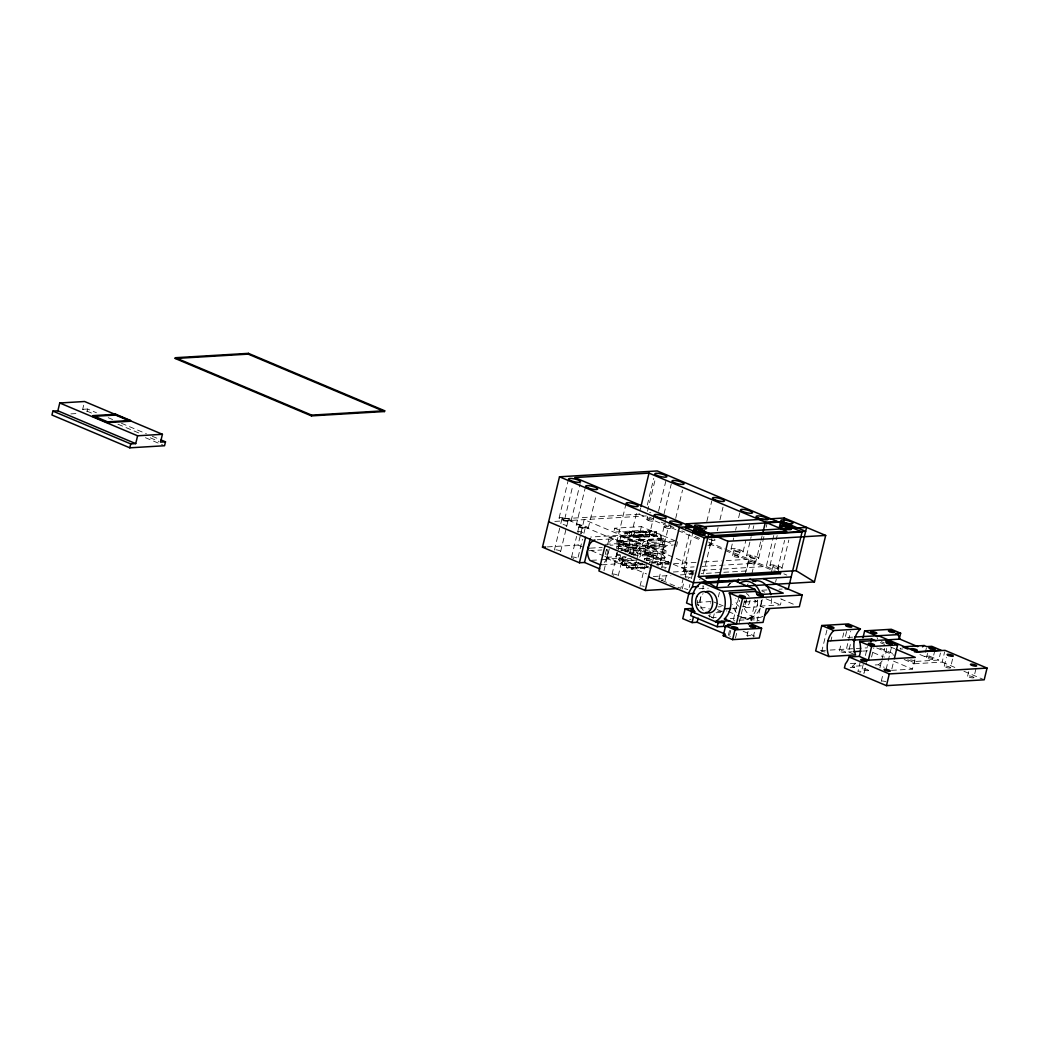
<?xml version="1.0" encoding="UTF-8"?>
<svg xmlns="http://www.w3.org/2000/svg" width="1039" height="1039" viewBox="0 0 1039 1039"><rect width="100%" height="100%" fill="white"/><g stroke="black" fill="none" stroke-linecap="round" stroke-linejoin="round"><path stroke-width="0.75" stroke-dasharray="5 3.75" d="M626.348 567.801L648.063 567.177L626.348 567.801L626.491 563.956L625.426 563.229L623.075 565.58L621.893 564.411L623.075 560.904L622.257 559.774L619.387 560.93L618.582 559.333L620.647 556.579L625.335 556.307M646.726 559.969L664.466 558.917L665.129 557.268L644.816 558.488L642.518 555.878L642.868 554.449L666.194 552.865L666.376 551.021L646.063 552.229L643.219 550.748L643.154 549.241L663.466 548.021L666.168 546.371L665.843 544.54L642.492 545.579L642.024 544.176L662.337 542.955L664.402 540.215L663.596 538.618L660.726 539.773L659.908 538.644L661.09 535.137L659.908 533.968L657.544 536.306L637.232 537.527L636.18 536.799L636.323 532.955L634.92 532.371L633.348 535.617L632.167 535.384L631.27 531.669L629.803 531.721L629.218 535.488L628.063 535.786L626.231 532.643L624.868 533.332L625.348 537.15L624.348 537.942L621.803 535.76L620.725 536.994L622.205 540.41L621.478 541.592L618.517 540.631L617.854 542.267L620.153 544.878L640.466 543.657L638.167 541.059L617.854 542.267M646.661 566.58L646.803 562.735M657.544 536.306L656.492 535.592L656.635 531.747L655.232 531.15L634.92 532.371M616.608 548.527L616.789 546.683L640.115 545.098L616.789 546.683M629.309 552.423L637.128 551.956L639.829 550.306L639.764 548.787L636.92 547.306L637.102 545.462M642.868 554.449L645.881 554.073L646.063 552.229M647.375 567.463L636.439 568.112L634.608 564.969L633.439 565.281L632.868 569.034L631.4 569.086L630.504 565.372L629.322 565.151L627.751 568.385M757.314 604.906L756.911 606.893L742.742 607.737M91.484 413.041L82.665 409.327L84.562 401.509M87.003 411.639L87.627 409.028L96.445 412.743M559.099 517.98L568.177 480.434M554.41 550.06L560.203 526.137M561.995 518.708L560.566 524.643A3.195 0.714 13.6 0 1 564.463 524.838A3.195 0.714 13.6 0 1 566.229 526.37M694.052 573.086L564.813 518.63L572.905 485.174M560.644 551.501L568.203 520.214M571.086 521.02A6.195 1.377 13.6 0 0 562.644 517.643A6.195 1.377 13.6 0 0 561.554 519.838A6.195 1.377 13.6 0 0 571.086 521.02L580.178 483.473M576.203 525.266L585.658 486.161M571.541 557.281L576.606 536.345M577.684 531.864L579.113 525.994M547.319 546.904L578.022 545.059L580.554 534.591M580.905 533.098L584.165 519.643L686.935 562.943L683.675 576.398M578.126 557.229L582.463 539.28M583.918 533.306L585.334 527.435M588.243 528.163L596.191 495.304M605.23 554.488L606.412 549.592L609.27 549.423M607.711 544.215L609.49 536.89L620.906 536.202L640.375 544.397L628.946 545.085L609.49 536.89M603.997 570.671L609.776 546.774M675.61 541.033L641.362 526.604L614.698 528.202L613.75 532.111L640.414 530.513L674.675 544.943M616.685 542.319L626.153 503.214M644.557 564.528L623.984 565.619L604.516 557.423L615.945 556.735L617.465 550.475M617.841 548.917L621.153 535.228L590.684 537.046M612.023 574.333L617.815 550.41M618.179 548.917L619.595 543.046M619.802 546.306L620.153 544.878M618.257 575.775L622.958 556.346M620.945 550.293A3.195 0.714 13.6 0 0 624.387 550.267L625.816 544.488A3.195 0.714 13.6 0 0 621.452 542.813A3.195 0.714 13.6 0 0 620.867 543.942A3.195 0.714 13.6 0 0 625.803 544.566M623.984 565.619L626.114 556.813M627.179 552.423L636.673 512.37M564.813 518.63L639.076 514.188L640.556 508.11M640.414 530.513L641.362 526.604M647.323 505.019L653.752 478.395M647.505 511.266L655.375 478.706M636.478 560.541L635.413 564.93L615.945 556.735M636.829 559.073L640.608 543.423L610.14 545.241M646.894 519.487L647.622 516.487M644.738 554.06L654.206 514.941M674.051 541.124L648.959 542.631L648.011 546.54L673.103 545.046M640.05 586.152L645.115 565.216M646.206 560.735L647.635 554.787M658.557 511.162L665.778 481.317M652.414 562.229L653.856 556.294M664.077 513.773L671.259 484.044M656.726 557.099A6.195 1.377 13.6 0 0 648.284 553.722A6.195 1.377 13.6 0 0 647.193 555.917A6.195 1.377 13.6 0 0 656.726 557.099L665.817 519.552M660.31 560.618L669.778 521.5M665.129 557.268L662.83 554.67L663.181 553.229M670.246 528.137L671.311 523.734M658.934 579.022L660.726 571.619M661.778 567.294L663.207 561.359M675.688 518.383L682.519 490.109M665.142 580.528L666.583 574.593M676.467 546.449L677.623 541.683M689.299 534.215L681.207 567.671L694.117 566.904M683.675 570.463L693.104 531.487M683.324 577.892L680.792 588.36L661.427 580.204M682.285 588.866L684.078 581.463M685.13 577.126L686.571 571.19M689.208 587.438L689.935 584.425M691.338 578.632L692.779 572.697A3.195 0.714 13.6 0 0 688.402 571.021A3.195 0.714 13.6 0 0 687.831 572.151A3.195 0.714 13.6 0 0 692.766 572.762M706.819 521.5L711.754 501.097M703.273 573.983L711.806 538.696M710.728 545.189L712.157 539.332M700.935 596.451L698.753 605.49A3.195 0.714 13.6 0 0 697.39 604.49M702.728 589.048L703.468 585.983M717.3 530.747L718.066 527.565M719.949 519.799L723.014 507.162M709.416 617.049L710.092 614.257M713.079 618.673L714.78 611.62M718.339 596.957L719.43 592.399M731.066 548.891L733.716 537.942M735.599 530.189L736.365 526.994M738.612 517.721L740.158 511.344M732.534 555.566L733.976 549.631M738.742 557.073A3.195 0.714 13.6 0 0 734.378 555.32A3.195 0.714 13.6 0 0 733.82 556.462A3.195 0.714 13.6 0 0 738.742 557.073L740.184 551.138A3.195 0.714 13.6 0 0 735.807 549.462A3.195 0.714 13.6 0 0 735.235 550.592A3.195 0.714 13.6 0 0 740.158 551.202M743.067 551.943A6.195 1.377 13.6 0 0 734.612 548.553A6.195 1.377 13.6 0 0 733.521 550.748A6.195 1.377 13.6 0 0 743.067 551.943L745.716 540.955M748.742 528.474L749.522 525.253M746.638 555.449L751.184 536.682M753.054 528.955L753.833 525.734M728.313 635.4L729.664 629.816M729.573 635.297L731.625 626.842M733.391 619.556L739.197 595.555M745.288 573.788L749.535 556.19M735.456 638.193L737.82 628.413M739.236 622.543L745.379 597.126M751.833 573.892L755.756 557.696M760.626 541.929L755.483 563.229L724.806 565.06M761.003 540.41L762.106 535.851M758.626 558.501A6.195 1.377 13.6 0 0 750.184 555.112A6.195 1.377 13.6 0 0 749.093 557.32A6.195 1.377 13.6 0 0 758.626 558.501L763.951 536.527M766.198 527.215L767.743 520.825M747.015 635.634L748.041 631.361M750.794 619.984L755.522 600.477M773.782 535.423L766.275 566.437L723.001 569.021M763.847 607.659L760.106 606.088L761.535 600.217M770.003 565.294L777.185 535.566M753.236 637.063L755.249 628.751M757.002 621.491L762.795 597.555M771.458 571.97L772.899 566.034M777.549 569.541L784.601 540.384M775.549 582.269L776.276 579.268M777.679 573.476L779.107 567.528A3.195 0.714 13.6 0 0 774.73 565.852A3.195 0.714 13.6 0 0 774.159 566.995A3.195 0.714 13.6 0 0 779.094 567.606M781.99 568.346A6.195 1.377 13.6 0 0 773.548 564.956A6.195 1.377 13.6 0 0 772.445 567.151A6.195 1.377 13.6 0 0 781.99 568.346L788.822 540.085M760.106 606.088L780.419 604.88L781.848 599.009M821.641 651.921L827.083 629.413M830.745 641.453L831.836 636.972M839.421 650.856L841.239 643.31M842.668 637.401L843.772 632.842M846.616 631.517L845.136 637.608L853.006 637.128M845.629 652.362A3.195 0.714 13.6 0 0 841.265 650.609A3.195 0.714 13.6 0 0 840.694 651.739A3.195 0.714 13.6 0 0 845.629 652.362L848.175 641.816M848.525 640.401L850.707 631.348M854.149 654.323L848.525 651.96L851.019 641.699M850.214 667.596L854.565 667.337L855.565 663.233L849.759 663.583M860.409 661.142L857.915 671.48A3.195 0.714 13.6 0 1 861.941 671.701A3.195 0.714 13.6 0 1 863.604 673.194M862.123 668.973L863.227 664.415M865.383 655.518L867.565 646.479M864.123 672.973L866.617 662.635M868.331 670.48A3.195 0.714 13.6 0 0 863.98 668.726A3.195 0.714 13.6 0 0 863.409 669.869A3.195 0.714 13.6 0 0 868.331 670.48L869.085 667.415M871.591 657.025L873.786 647.972M879.903 667.908L884.618 648.401M881.28 681.246L883.059 673.908M886.111 669.415L891.553 646.907M891.852 668.895L893.618 661.57M891.501 670.363L912.437 669.116L914.567 660.31M904.151 659.518L914.242 663.765L915.307 659.362M919.892 654.544L924.346 656.414L925.022 653.622M925.359 652.232L926.372 648.037M926.541 657.635L927.567 653.375M924.346 656.414L929.424 656.116L930.1 653.323M932.749 659.129A3.195 0.714 13.6 0 0 928.385 657.388A3.195 0.714 13.6 0 0 927.827 658.518A3.195 0.714 13.6 0 0 932.749 659.129L934.788 650.687M907.709 659.791L912.112 661.648L938.762 660.051L940.451 653.063M914.242 663.765L942.165 662.09L944.659 651.83M944.243 666.311L946.386 657.44M950.451 667.817A3.195 0.714 13.6 0 0 946.087 666.064A3.195 0.714 13.6 0 0 945.529 667.207A3.195 0.714 13.6 0 0 950.451 667.817L953.308 656.012M967.595 676.155L968.686 671.688M973.816 677.649A3.195 0.714 13.6 0 0 969.452 675.908A3.195 0.714 13.6 0 0 968.88 677.038A3.195 0.714 13.6 0 0 973.816 677.649L976.309 667.311M660.726 539.773L640.414 540.981L639.595 539.851L640.777 536.345L639.595 535.189L637.232 537.527M638.167 541.059L638.829 539.41L641.79 540.384L642.518 539.202L641.037 535.773L642.115 534.54L644.661 536.721L645.661 535.929L645.18 532.111L646.544 531.436L648.375 534.566L649.544 534.267L650.115 530.513L651.583 530.461L652.479 534.176L653.661 534.397L655.232 531.15M644.154 560.125L644.816 558.488M664.466 558.917L661.492 557.943L660.778 559.125L662.259 562.554L661.181 563.787L656.492 564.073M642.024 544.176L644.089 541.423L664.402 540.215M639.582 557.203L640.959 555.371L640.492 553.969L631.205 554.164M641.946 563.761L640.868 564.995L638.323 562.813L637.323 563.606L637.79 567.424L636.439 568.112M651.375 562.761L658.635 561.605L661.181 563.787M643.154 549.241L645.855 547.579L666.168 546.371M640.414 540.981L643.284 539.825L663.596 538.618M82.665 409.327L87.627 409.028M70.899 413.886L78.795 413.418M554.826 521.396L646.375 515.928M629.803 531.721L651.583 530.461M626.231 532.643L646.544 531.436M624.868 533.332L645.18 532.111M636.323 532.955L656.635 531.747M621.803 535.76L642.115 534.54M629.218 535.488L652.479 534.176M628.063 535.786L648.375 534.566M633.348 535.617L659.908 533.968M620.725 536.994L641.037 535.773M625.348 537.15L661.09 535.137M636.18 536.799L656.492 535.592M624.348 537.942L644.661 536.721M597.269 539.761L613.932 538.76A12.897 10.156 86.6 0 0 607.945 544.449M618.517 540.631L642.518 539.202M639.595 539.851L659.908 538.644M621.478 541.592L641.79 540.384M605.451 544.345L624.504 543.215A12.897 10.156 86.6 0 1 626.907 551.657M590.334 548.15L602.243 547.436M642.492 545.579L665.843 544.54M627.946 547.267L638.102 546.67M630.089 553.229A3.299 2.598 86.6 0 1 628.738 550.176A3.299 2.598 86.6 0 1 630.257 547.332L650.57 546.124L653.869 547.514A3.299 2.598 86.6 0 1 652.921 552.086A3.299 2.598 86.6 0 1 649.323 550.566A3.299 2.598 86.6 0 1 650.57 546.124M618.166 548.436L636.92 547.306M589.152 550.722L601.841 549.969M630.257 547.332L633.556 548.722L653.869 547.514M621.01 549.917L649.154 548.111M624.205 551.241L639.829 550.306M643.219 550.748L663.531 549.54L666.376 551.021M628.374 553.865L651.985 552.449M616.802 553.177L617.14 555.008L621.829 554.722M631.115 554.527L640.492 553.969M645.881 554.073L666.194 552.865M633.154 555.839L640.959 555.371M642.518 555.878L662.83 554.67M591.516 560.333L599.451 559.865M601.036 559.774L608.971 559.294A12.897 10.156 86.6 0 1 606.633 549.306M618.582 559.333L631.076 558.579M622.257 559.774L631.634 559.216M644.31 558.982L661.492 557.943M619.387 560.93L638.141 559.8M623.075 560.904L635.569 560.164M625.426 563.229L639.492 562.398M602.075 564.787L619.53 563.748A12.897 10.156 86.6 0 0 625.816 557.385M658.635 561.605L649.258 562.164A3.195 0.714 13.6 0 0 650.258 562.359M621.893 564.411L642.206 563.19L643.388 564.359M637.323 563.606L640.44 563.424M651.323 563.203L662.259 562.554M623.075 565.58L648.063 564.021M633.439 565.281L644.388 564.619M656.167 564.787L696.013 562.398M703.987 561.917L721.508 560.878M726.3 560.592L749.145 559.216L746.314 570.956L701.143 573.658M637.79 567.424L648.739 566.774M631.4 569.086L651.713 567.865M702.195 566.411L723.183 565.164M673.324 571.995L694.156 570.749M702.169 570.268L721.404 569.125M653.336 576.515L670.856 575.463M680.428 574.892L693.169 574.138M699.039 588.762L708.221 588.217M761.977 590.243L768.172 589.879M779.042 589.23L782.146 589.035M697.26 602.36L711.027 601.542M744.898 602.01L756.314 601.321M700.143 607.945L708.637 607.464M718.027 606.88L721.287 606.685M742.651 606.789L745.197 606.633M732.625 608.347L736.911 608.088M717.65 611.477L726.845 610.932M716.04 612.776L720.663 612.503M711.546 617.621L716.17 617.348M730.313 618.595L734.391 618.348M741.054 617.958L751.054 617.361L759.288 620.828M747.573 618.387L757.73 617.776M739.054 620.244L747.729 619.725A21.157 16.663 86.6 0 0 757.613 599.75M820.472 650.648L828.538 650.154M830.161 650.063L867.253 647.842M848.525 651.96L851.655 651.778M862.591 651.115L868.838 650.752M900.371 649.115L902.774 648.972M855.565 663.233A21.157 16.663 86.6 0 1 852.214 666.337L862.928 665.7M875.176 664.973L878.241 664.778L884.137 667.272M617.14 555.008L620.179 555.177L620.647 556.579M649.336 517.175L653.778 519.045M661.181 522.162L675.986 528.396M681.896 530.89L684.857 532.137M695.221 536.501L699.663 538.371M708.546 542.111L724.832 548.982M726.313 549.605L775.237 570.216M783.861 573.853L786.835 575.099M639.076 514.188L676.389 529.903M677.883 530.539L701.754 540.592M709.221 543.735L775.458 571.645M929.424 656.116L938.762 660.051M942.165 662.09L955.218 667.596M963.919 671.259L982.764 679.194M614.698 528.202L648.959 542.631M761.86 590.944L764.743 592.165M780.601 598.841L795.017 604.919M881.267 641.647L884.254 642.907M880.306 642.647L884.618 644.466M890.371 646.881L894.722 648.726M766.055 598.815L780.419 604.88M879.864 648.063L895.982 654.856M876.747 647.972L894.06 655.258M873.202 652.583L883.371 656.869M893.553 661.155L912.437 669.116M625.673 557.709L606.828 558.93M713.897 602.01L717.884 603.685M719.222 604.243L723.209 605.932M578.022 545.059L582.489 546.943M591.425 550.709L603.334 555.735M604.828 556.359L646.531 573.931M728.326 611.555L735.794 614.698M737.287 615.322L747.729 619.725M717.105 609.516L722.417 611.763M852.214 666.337L854.565 667.337M708.273 615.62L714.248 618.14M743.119 631.257L754.846 636.193M108.199 417.691L112.602 419.548M121.42 423.263L146.395 433.783M152.265 436.263L158.149 438.744M117.927 424.185L141.434 434.081M150.239 437.796L159.058 441.51M145.447 437.705L163.071 445.121M643.284 539.825L644.089 541.423M662.337 542.955L662.804 544.358M645.531 545.748L645.855 547.579M637.128 551.956L637.452 553.787M657.635 562.398L658.116 566.216M663.466 548.021L663.531 549.54M914.736 659.778A3.195 0.714 13.6 0 1 914.086 660.427A3.195 0.714 13.6 0 1 910.645 659.804M877.682 639.05A21.157 16.663 86.6 0 1 877.15 637.647M900.891 648.128A21.157 16.663 86.6 0 1 900.047 648.7M860.383 672.765A3.195 0.714 13.6 0 1 859.798 672.584M881.799 681.026A3.195 0.714 13.6 0 1 885.877 681.727M886.527 648.414A21.157 16.663 86.6 0 1 884.384 657.168M882.163 660.947A21.157 16.663 86.6 0 1 878.241 664.778M822.174 651.635A3.195 0.714 13.6 0 1 825.083 651.973M709.156 609.153A3.195 0.714 13.6 0 1 709.143 608.568M747.95 636.375A3.195 0.714 13.6 0 1 748.002 635.323A3.195 0.714 13.6 0 1 752.496 636.413M689.636 619.322A3.195 0.714 13.6 0 1 690.922 619.439M729.936 636.388A3.195 0.714 13.6 0 1 730.339 636.388M728.261 585.996A21.157 16.663 86.6 0 1 730.949 582.892M697.948 605.425A21.157 16.663 86.6 0 1 697.65 599.763M702.598 586.269A21.157 16.663 86.6 0 1 702.987 585.814M685.662 576.84A3.195 0.714 13.6 0 1 691 578.139A3.195 0.714 13.6 0 1 688.234 578.58M686.272 577.97A3.195 0.714 13.6 0 1 685.688 577.684M684.467 588.658A3.195 0.714 13.6 0 1 687.779 589.645M665.518 568.865A3.195 0.714 13.6 0 1 664.882 568.736M661.921 567.554A3.195 0.714 13.6 0 1 663.648 567.047A3.195 0.714 13.6 0 1 667.609 568.268M659.077 579.281A3.195 0.714 13.6 0 1 662.207 579.035A3.195 0.714 13.6 0 1 664.908 580.684M662.363 580.541A3.195 0.714 13.6 0 1 661.103 580.217M727.768 585.84A21.157 16.663 86.6 0 1 730.001 583.217M710.455 603.178A3.195 0.714 13.6 0 1 710.455 602.737M751.937 620.815A3.195 0.714 13.6 0 1 751.691 619.673A3.195 0.714 13.6 0 1 756.288 620.764M700.065 579.489A3.195 0.714 13.6 0 1 699.429 579.217M733.729 620.751A3.195 0.714 13.6 0 1 734.898 620.803M761.314 600.542A18.572 14.637 86.6 0 1 740.456 616.413M736.209 612.452A18.572 14.637 86.6 0 1 732.573 604.373M762.782 616.387A18.572 14.637 86.6 0 1 743.054 605.049M747.34 584.736A18.572 14.637 86.6 0 1 748.158 583.944M771.445 598.607A18.572 14.637 86.6 0 1 770.496 606.373M746.392 600.035A2.065 1.623 86.6 0 1 744.145 601.828M757.691 600.087A2.065 1.623 86.6 0 1 754.678 599.984M703.26 610.387A10.832 8.533 86.6 0 1 703.091 593.607M738.963 606.308A6.715 5.286 86.6 0 1 735.768 598.62M746.223 599.815A6.715 5.286 86.6 0 1 742.95 606.451M750.054 600.243A6.715 5.286 86.6 0 1 742.768 606.088M739.677 601.633A6.715 5.286 86.6 0 1 739.482 600.295M746.301 593.594A6.715 5.286 86.6 0 1 749.145 596.36M693.558 573.957A6.195 1.377 13.6 0 1 685.311 571.97A6.195 1.377 13.6 0 1 685.233 569.995A6.195 1.377 13.6 0 1 693.468 571.749M625.868 552.034A3.299 2.598 86.6 0 1 626.855 547.67A3.299 2.598 86.6 0 1 630.361 548.904A3.299 2.598 86.6 0 1 629.621 553.358M607.542 549.579A12.897 10.156 86.6 0 1 602.399 563.982M633.556 548.722A3.299 2.598 86.6 0 1 633.569 552.151A3.299 2.598 86.6 0 1 631.192 553.67M649.596 512.565A6.195 1.377 13.6 0 1 650.817 512.785M668.713 563.995A6.195 1.377 13.6 0 1 660.284 560.761A6.195 1.377 13.6 0 1 668.687 561.385M668.882 563.138A3.195 0.714 13.6 0 1 664.259 562.229A3.195 0.714 13.6 0 1 664.233 561.112A3.195 0.714 13.6 0 1 668.856 562.307M646.739 560.45A3.195 0.714 13.6 0 1 651.063 561.242A3.195 0.714 13.6 0 1 651.895 562.45M618.634 549.41A3.195 0.714 13.6 0 1 620.283 548.709A3.195 0.714 13.6 0 1 624.387 550.267M577.957 531.63A3.195 0.714 13.6 0 1 581.775 532.098A3.195 0.714 13.6 0 1 583.84 533.436A3.195 0.714 13.6 0 1 580.463 533.228M578.32 532.449A3.195 0.714 13.6 0 1 577.892 532.176M713.988 538.929A6.195 1.377 13.6 0 1 714.377 540.488A6.195 1.377 13.6 0 1 709.027 540.02M711.949 539.007A3.195 0.714 13.6 0 1 709.001 539.332M709.169 544.189A3.195 0.714 13.6 0 1 710.663 545.332A3.195 0.714 13.6 0 1 707.897 545.267M555.891 549.787A3.195 0.714 13.6 0 1 560.385 551.151A3.195 0.714 13.6 0 1 558.333 551.683M571.606 557.151A3.195 0.714 13.6 0 1 576.307 557.761A3.195 0.714 13.6 0 1 576.541 559.021M573.723 558.488A3.195 0.714 13.6 0 1 572.866 558.19M612.594 574.048A3.195 0.714 13.6 0 1 617.296 575.022A3.195 0.714 13.6 0 1 617.023 576.074M613.62 575.346A3.195 0.714 13.6 0 1 613.101 575.138M641.531 585.866A3.195 0.714 13.6 0 1 644.102 586.386M749.392 563.021A3.195 0.714 13.6 0 0 754.314 563.632A3.195 0.714 13.6 0 0 749.95 561.878A3.195 0.714 13.6 0 0 749.392 563.021M636.089 548.189A3.299 2.598 86.6 0 0 638.271 553.255A3.299 2.598 86.6 0 0 640.595 548.436A3.299 2.598 86.6 0 0 636.089 548.189M750.807 557.151A3.195 0.714 13.6 0 0 755.73 557.761A3.195 0.714 13.6 0 0 751.366 556.021A3.195 0.714 13.6 0 0 750.807 557.151M648.18 520.37A3.195 0.714 13.6 0 0 653.102 520.994A3.195 0.714 13.6 0 0 648.739 519.24A3.195 0.714 13.6 0 0 648.18 520.37M648.907 555.748A3.195 0.714 13.6 0 0 653.83 556.372A3.195 0.714 13.6 0 0 649.466 554.618A3.195 0.714 13.6 0 0 648.907 555.748M563.268 519.669A3.195 0.714 13.6 0 0 568.19 520.279A3.195 0.714 13.6 0 0 563.826 518.539A3.195 0.714 13.6 0 0 563.268 519.669M618.958 544.02A6.195 1.377 13.6 0 0 628.673 545.345A6.195 1.377 13.6 0 0 620.491 541.942A6.195 1.377 13.6 0 0 618.958 544.02M578.476 526.968A6.195 1.377 13.6 0 0 588.191 528.293A6.195 1.377 13.6 0 0 580.009 524.89A6.195 1.377 13.6 0 0 578.476 526.968M580.372 526.877A3.195 0.714 13.6 0 0 585.321 527.5A3.195 0.714 13.6 0 0 580.97 525.76A3.195 0.714 13.6 0 0 580.372 526.877M665.285 527.591A3.195 0.714 13.6 0 0 670.233 528.202A3.195 0.714 13.6 0 0 665.882 526.461A3.195 0.714 13.6 0 0 665.285 527.591"/><path stroke-width="1.5" d="M854.175 641.414L854.565 639.427L827.901 641.011M165.487 441.835L160.525 442.133L162.422 434.302L137.603 435.796L135.719 443.614L57.859 410.808L52.898 411.106L51.95 415.016L129.81 447.822L164.539 445.744L165.487 441.835L161.084 439.978M57.859 410.808L59.755 402.989L84.562 401.509L162.422 434.302M92.705 416.405L92.9 415.626L115.758 414.262L130.485 420.47L130.291 421.25L107.446 422.613L92.705 416.405L115.563 415.042L130.291 421.25M107.446 422.613L107.627 421.834L130.485 420.47M115.563 415.042L115.758 414.262M129.81 447.822L130.758 443.913L135.719 443.614M175.214 358.494L175.409 357.715L248.412 353.351L384.664 410.756L384.469 411.535L311.466 415.899L175.214 358.494L248.217 354.13L384.469 411.535M248.217 354.13L248.412 353.351M311.466 415.899L311.661 415.119L384.664 410.756M599.828 568.917L584.528 562.463L579.45 562.774L542.475 547.189L559.502 476.797L657.258 470.94L802.069 531.955L788.354 588.671L785.25 588.853M579.45 562.774L585.606 537.345M584.528 562.463L590.308 538.566M605.062 545.553L598.919 570.969L645.245 590.49L677.558 588.555M640.92 506.59L649.011 473.122L786.822 531.189L712.546 535.63L574.749 477.563L649.011 473.122M645.245 590.49L651.388 565.073M668.519 572.281L679.402 527.305L691.143 526.604M685.571 527.747L783.328 521.903L805.654 531.319L707.897 537.163L685.571 527.747L686.519 523.838L784.276 517.993L825.68 535.436L814.433 581.918L716.676 587.762L698.377 576.528L708.845 533.254L806.602 527.409L796.134 570.684L814.433 581.918M692.961 608.399L685.117 608.867L682.753 618.647L692.091 622.582L697.169 622.283L725.352 634.154M689.117 592.36L686.532 602.997L691.857 605.243M648.544 576.801L688.727 593.724A21.157 16.663 86.6 0 1 692.442 586.879L704.312 537.799L802.069 531.955M692.091 622.582L693.442 616.997M697.169 622.283L698.182 618.088M716.676 587.762L727.923 541.28L825.68 535.436M717.196 626.751L718.144 622.842L724.495 622.465L723.547 626.374L717.196 626.751L690.727 615.595L691.675 611.685L694.844 611.49M748.444 624.231A21.157 16.663 86.6 0 0 749.639 623.218L761.613 628.27L759.236 638.05L732.586 639.634L723.235 635.699L725.599 625.933L730.677 625.621L728.053 624.517A21.157 16.663 86.6 0 1 724.728 626.881L726.079 626.803M737.885 582.1L738.599 579.178M732.586 639.634L734.95 629.868L761.613 628.27M728.053 624.517L763.029 622.4L766.34 608.711L799.342 606.737L802.186 595.009L742.521 598.568L736.365 623.997L724.391 618.945A21.157 16.663 86.6 0 0 729.261 592.983L755.924 591.399L762.951 594.36L783.263 593.139L765.821 585.788M762.834 532.812L765.405 522.162L777.159 521.461M762.236 597.295L762.951 594.36M783.328 521.903L784.276 517.993M780.393 573.723L780.679 572.554L706.403 576.996L706.117 578.165L780.393 573.723L776.886 572.255M821.797 625.504L815.641 650.933L828.901 656.518L855.552 654.921A21.157 16.663 86.6 0 1 860.422 628.959L848.447 623.919L821.797 625.504L833.759 630.556L860.422 628.959M862.954 637.855L864.643 630.868L891.306 629.283L900.644 633.219L899.293 638.803M870.968 641.946L871.682 639.011L875.994 640.829M878.15 635.634L917.073 652.024L945.009 650.362L987.05 668.077L984.206 679.805L886.449 685.649L844.408 667.934L845.408 663.843A21.157 16.663 86.6 0 0 849.123 656.999L859.279 656.388L868.305 660.194L871.617 646.505L897.644 644.946L894.332 658.635M886.449 685.649L889.293 673.921L987.05 668.077M542.475 547.189L545.696 546.995M587.957 548.293L589.152 548.215M698.377 576.528L796.134 570.684M791.186 576.931L693.429 582.775L548.618 521.773M694.468 612.867A21.157 16.663 86.6 0 1 701.793 582.554L734.17 580.619L755.067 589.412A21.157 16.663 86.6 0 1 756.691 593.75M692.442 586.879L698.247 586.528M701.793 582.554L722.689 591.347L755.067 589.412M688.727 593.724L694.52 593.373M724.534 608.828L730.612 608.464M724.391 618.945L726.053 618.854M729.833 620.803L715.351 621.66A21.157 16.663 86.6 0 0 722.689 591.347M723.235 635.699L725.78 635.556M900.644 633.219L895.566 633.517L898.203 634.621A21.157 16.663 86.6 0 0 899.865 639.102L917.775 646.648M854.578 637.037L898.203 634.621M852.928 640.141L871.682 639.011M859.279 656.388A21.157 16.663 86.6 0 0 859.643 641.453L885.67 639.907L897.644 644.946M886.384 639.907L899.865 639.102M902.501 646.816L924.087 645.531L926.71 646.635L931.788 646.336L941.139 650.271L914.476 651.869M853.214 651.687L861.032 651.219M868.305 660.194L915.281 657.388L896.176 649.336M686.519 523.838L727.923 541.28M559.502 476.797L704.312 537.799M763.262 578.606L802.186 595.009M749.833 579.061L755.652 581.502M864.643 630.868L876.617 635.92A21.157 16.663 86.6 0 0 876.786 636.504M903.826 647.388L907.826 649.063M729.027 580.372L731.976 581.606L705.949 583.165L703.585 582.178M859.643 641.453L871.617 646.505M175.409 357.715L311.661 415.119M729.261 592.983L742.521 598.568M849.123 656.999L889.293 673.921M721.702 621.283L724.495 622.465M685.117 608.867L718.144 622.842M725.599 625.933L734.95 629.868M92.9 415.626L107.627 421.834M59.755 402.989L137.603 435.796M52.898 411.106L130.758 443.913M924.087 645.531A21.157 16.663 86.6 0 1 922.476 646.842M828.901 656.518A21.157 16.663 86.6 0 1 833.759 630.556M885.67 639.907A21.157 16.663 86.6 0 1 886.085 641.725M694.546 611.374A3.195 0.714 13.6 0 1 691.156 609.984A3.195 0.714 13.6 0 1 693.597 609.711M732.508 581.645A21.157 16.663 86.6 0 1 734.17 580.619M739.768 583.217A18.572 14.637 86.6 0 1 760.431 594.009M752.82 581.23A18.572 14.637 86.6 0 1 770.912 594.672M769.613 608.737A18.572 14.637 86.6 0 1 764.626 615.205M705.351 591.97A10.832 8.533 86.6 0 1 717.118 601.919A10.832 8.533 86.6 0 1 706.091 612.374M594.892 539.903A12.897 10.156 86.6 0 0 589.931 560.437L600.49 564.878A12.897 10.156 86.6 0 0 601.113 564.645M696.26 531.332A6.195 1.377 13.6 0 0 705.611 532.384A6.195 1.377 13.6 0 0 696.922 529.033A6.195 1.377 13.6 0 0 696.26 531.332M697.208 527.422A6.195 1.377 13.6 0 0 706.559 528.474A6.195 1.377 13.6 0 0 697.857 525.111A6.195 1.377 13.6 0 0 697.208 527.422M782.601 526.176A6.195 1.377 13.6 0 0 791.939 527.215A6.195 1.377 13.6 0 0 783.25 523.864A6.195 1.377 13.6 0 0 782.601 526.176M783.536 522.253A6.195 1.377 13.6 0 0 792.887 523.305A6.195 1.377 13.6 0 0 784.198 519.955A6.195 1.377 13.6 0 0 783.536 522.253M912.411 649.804A3.195 0.714 13.6 0 0 917.346 650.414A3.195 0.714 13.6 0 0 912.982 648.674A3.195 0.714 13.6 0 0 912.411 649.804M871.929 632.751A3.195 0.714 13.6 0 0 876.851 633.361A3.195 0.714 13.6 0 0 872.487 631.621A3.195 0.714 13.6 0 0 871.929 632.751M930.191 648.739A3.195 0.714 13.6 0 0 935.113 649.362A3.195 0.714 13.6 0 0 930.749 647.609A3.195 0.714 13.6 0 0 930.191 648.739M889.696 631.686A3.195 0.714 13.6 0 0 894.631 632.296A3.195 0.714 13.6 0 0 890.267 630.556A3.195 0.714 13.6 0 0 889.696 631.686M862.032 660.635A3.195 0.714 13.6 0 0 866.955 661.246A3.195 0.714 13.6 0 0 862.604 659.492A3.195 0.714 13.6 0 0 862.032 660.635M948.36 655.466A3.195 0.714 13.6 0 0 953.295 656.077A3.195 0.714 13.6 0 0 948.932 654.336A3.195 0.714 13.6 0 0 948.36 655.466M885.384 670.467A3.195 0.714 13.6 0 0 890.319 671.09A3.195 0.714 13.6 0 0 885.955 669.337A3.195 0.714 13.6 0 0 885.384 670.467M971.725 665.311A3.195 0.714 13.6 0 0 976.647 665.921A3.195 0.714 13.6 0 0 972.283 664.181A3.195 0.714 13.6 0 0 971.725 665.311M887.332 643.375A3.195 0.714 13.6 0 0 892.267 643.998A3.195 0.714 13.6 0 0 887.903 642.245A3.195 0.714 13.6 0 0 887.332 643.375M846.85 626.322A3.195 0.714 13.6 0 0 851.772 626.933A3.195 0.714 13.6 0 0 847.408 625.192A3.195 0.714 13.6 0 0 846.85 626.322M869.565 644.44A3.195 0.714 13.6 0 0 874.487 645.05A3.195 0.714 13.6 0 0 870.124 643.31A3.195 0.714 13.6 0 0 869.565 644.44M829.07 627.387A3.195 0.714 13.6 0 0 834.005 627.998A3.195 0.714 13.6 0 0 829.641 626.257A3.195 0.714 13.6 0 0 829.07 627.387M750.665 626.738A3.195 0.714 13.6 0 0 755.587 627.348A3.195 0.714 13.6 0 0 751.223 625.608A3.195 0.714 13.6 0 0 750.665 626.738M732.885 627.803A3.195 0.714 13.6 0 0 737.82 628.413A3.195 0.714 13.6 0 0 733.456 626.673A3.195 0.714 13.6 0 0 732.885 627.803M758.236 595.451A3.195 0.714 13.6 0 0 763.158 596.061A3.195 0.714 13.6 0 0 758.795 594.321A3.195 0.714 13.6 0 0 758.236 595.451M740.456 596.516A3.195 0.714 13.6 0 0 745.379 597.126A3.195 0.714 13.6 0 0 741.028 595.386A3.195 0.714 13.6 0 0 740.456 596.516M696.805 596.542A10.832 8.533 86.6 0 0 704 613.192A10.832 8.533 86.6 0 0 711.598 597.386A10.832 8.533 86.6 0 0 696.805 596.542M695.585 533.202A6.195 1.377 13.6 0 0 705.117 534.397A6.195 1.377 13.6 0 0 696.675 531.007A6.195 1.377 13.6 0 0 695.585 533.202M781.912 528.046A6.195 1.377 13.6 0 0 791.445 529.228A6.195 1.377 13.6 0 0 783.003 525.851A6.195 1.377 13.6 0 0 781.912 528.046M758.561 518.201A6.195 1.377 13.6 0 0 768.094 519.383A6.195 1.377 13.6 0 0 759.652 516.006A6.195 1.377 13.6 0 0 758.561 518.201M657.336 475.563A6.195 1.377 13.6 0 0 666.882 476.745A6.195 1.377 13.6 0 0 658.44 473.368A6.195 1.377 13.6 0 0 657.336 475.563M742.989 511.643A6.195 1.377 13.6 0 0 752.522 512.824A6.195 1.377 13.6 0 0 744.08 509.448A6.195 1.377 13.6 0 0 742.989 511.643M672.22 523.37A6.195 1.377 13.6 0 0 681.766 524.552A6.195 1.377 13.6 0 0 673.324 521.175A6.195 1.377 13.6 0 0 672.22 523.37M571.008 480.719A6.195 1.377 13.6 0 0 580.554 481.914A6.195 1.377 13.6 0 0 572.099 478.524A6.195 1.377 13.6 0 0 571.008 480.719M656.648 516.799A6.195 1.377 13.6 0 0 666.194 517.993A6.195 1.377 13.6 0 0 657.752 514.604A6.195 1.377 13.6 0 0 656.648 516.799M628.426 504.915A6.195 1.377 13.6 0 0 638.128 506.24A6.195 1.377 13.6 0 0 629.959 502.837A6.195 1.377 13.6 0 0 628.426 504.915M587.944 487.862A6.195 1.377 13.6 0 0 597.646 489.174A6.195 1.377 13.6 0 0 589.464 485.771A6.195 1.377 13.6 0 0 587.944 487.862M714.949 499.837A6.195 1.377 13.6 0 0 724.495 501.019A6.195 1.377 13.6 0 0 716.053 497.642A6.195 1.377 13.6 0 0 714.949 499.837M674.467 482.771A6.195 1.377 13.6 0 0 684.013 483.966A6.195 1.377 13.6 0 0 675.571 480.576A6.195 1.377 13.6 0 0 674.467 482.771"/></g></svg>
